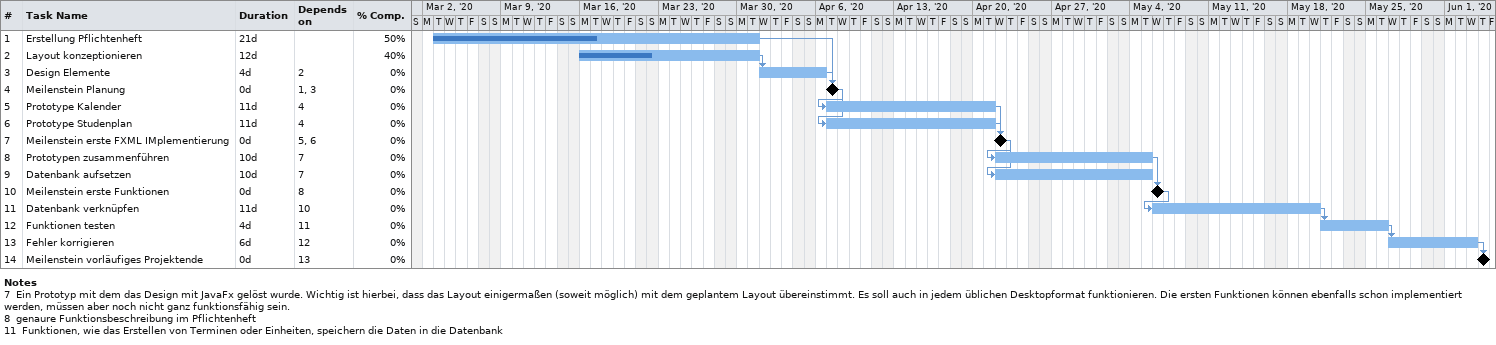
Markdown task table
| ID | Task | Duration | Start | Finish | Predecessors | % complete |
|---|---|---|---|---|---|---|
| 1 | Erstellung Pflichtenheft | 21d | 2020-03-03 | 2020-03-31 |  | 50 |
| 2 | Layout konzeptionieren | 12d | 2020-03-16 | 2020-03-31 |  | 40 |
| 3 | Design Elemente | 4d | 2020-04-01 | 2020-04-06 | 2 | 0 |
| 4 | Meilenstein Planung | 0d | 2020-04-07 | 2020-04-07 | 1, 3 | 0 |
| 5 | Prototype Kalender | 11d | 2020-04-07 | 2020-04-21 | 4 | 0 |
| 6 | Prototype Studenplan | 11d | 2020-04-07 | 2020-04-21 | 4 | 0 |
| 7 | Meilenstein erste FXML IMplementierung | 0d | 2020-04-22 | 2020-04-22 | 5, 6 | 0 |
| 8 | Prototypen zusammenführen | 10d | 2020-04-22 | 2020-05-05 | 7 | 0 |
| 9 | Datenbank aufsetzen | 10d | 2020-04-22 | 2020-05-05 | 7 | 0 |
| 10 | Meilenstein erste Funktionen | 0d | 2020-05-06 | 2020-05-06 | 8 | 0 |
| 11 | Datenbank verknüpfen | 11d | 2020-05-06 | 2020-05-20 | 10 | 0 |
| 12 | Funktionen testen | 4d | 2020-05-21 | 2020-05-26 | 11 | 0 |
| 13 | Fehler korrigieren | 6d | 2020-05-27 | 2020-06-03 | 12 | 0 |
| 14 | Meilenstein vorläufiges Projektende | 0d | 2020-06-04 | 2020-06-04 | 13 | 0 |

Notes
- 7: Ein Prototyp mit dem das Design mit JavaFx gelöst wurde. Wichtig ist hierbei, dass das Layout einigermaßen (soweit möglich) mit dem geplantem Layout übereinstimmt. Es soll auch in jedem üblichen Desktopformat funktionieren. Die ersten Funktionen können ebenfalls schon implementiert werden, müssen aber noch nicht ganz funktionsfähig sein.
- 8: genaure Funktionsbeschreibung im Pflichtenheft
- 11: Funktionen, wie das Erstellen von Terminen oder Einheiten, speichern die Daten in die Datenbank
